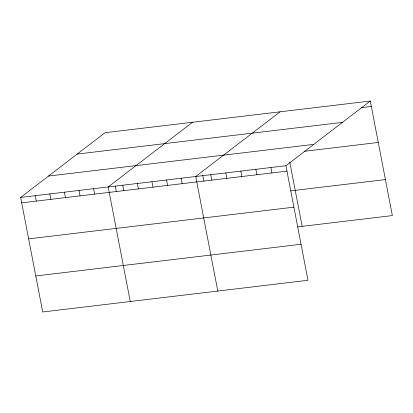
<?xml version="1.0" encoding="UTF-8"?>
<svg xmlns="http://www.w3.org/2000/svg" width="413" height="413" viewBox="0 0 413 413"><rect width="100%" height="100%" fill="white"/><g stroke="black" fill="none" stroke-linecap="round" stroke-linejoin="round"><path stroke-width="0.62" d="M370.291 101.025L285.925 165.727L307.984 280.282L42.709 311.975L20.65 197.419L105.016 132.718L370.291 101.025L392.35 215.581L297.716 226.887M192.556 122.258L108.191 186.96L130.25 301.516M280.097 111.799L195.731 176.501L217.79 291.062M361.313 107.643L371.333 106.446M77.174 154.07L342.449 122.377M48.491 176.067L313.761 144.374M304.36 151.292L378.267 142.459M20.65 197.419L285.925 165.727M21.693 202.84L286.968 171.147M290.783 190.873L385.417 179.567M28.631 238.853L293.901 207.161M35.776 275.961L301.046 244.269M289.771 162.041L302.156 226.36M270.892 167.518L271.935 172.944M255.859 169.315L256.901 174.74M240.825 171.111L241.868 176.537M225.792 172.908L226.84 178.328M210.764 174.704L211.807 180.125M202.716 175.014L203.929 181.307M181.142 178.24L182.185 183.666M166.553 179.985L167.595 185.411M151.958 181.73L153.006 187.151M137.369 183.47L138.412 188.896M122.78 185.215L123.823 190.636M115.299 186.103L116.389 191.766M93.601 188.7L94.644 194.125M79.012 190.445L80.055 195.865M64.418 192.19L65.466 197.61M49.828 193.929L50.876 199.355M35.239 195.674L36.282 201.095"/></g></svg>
